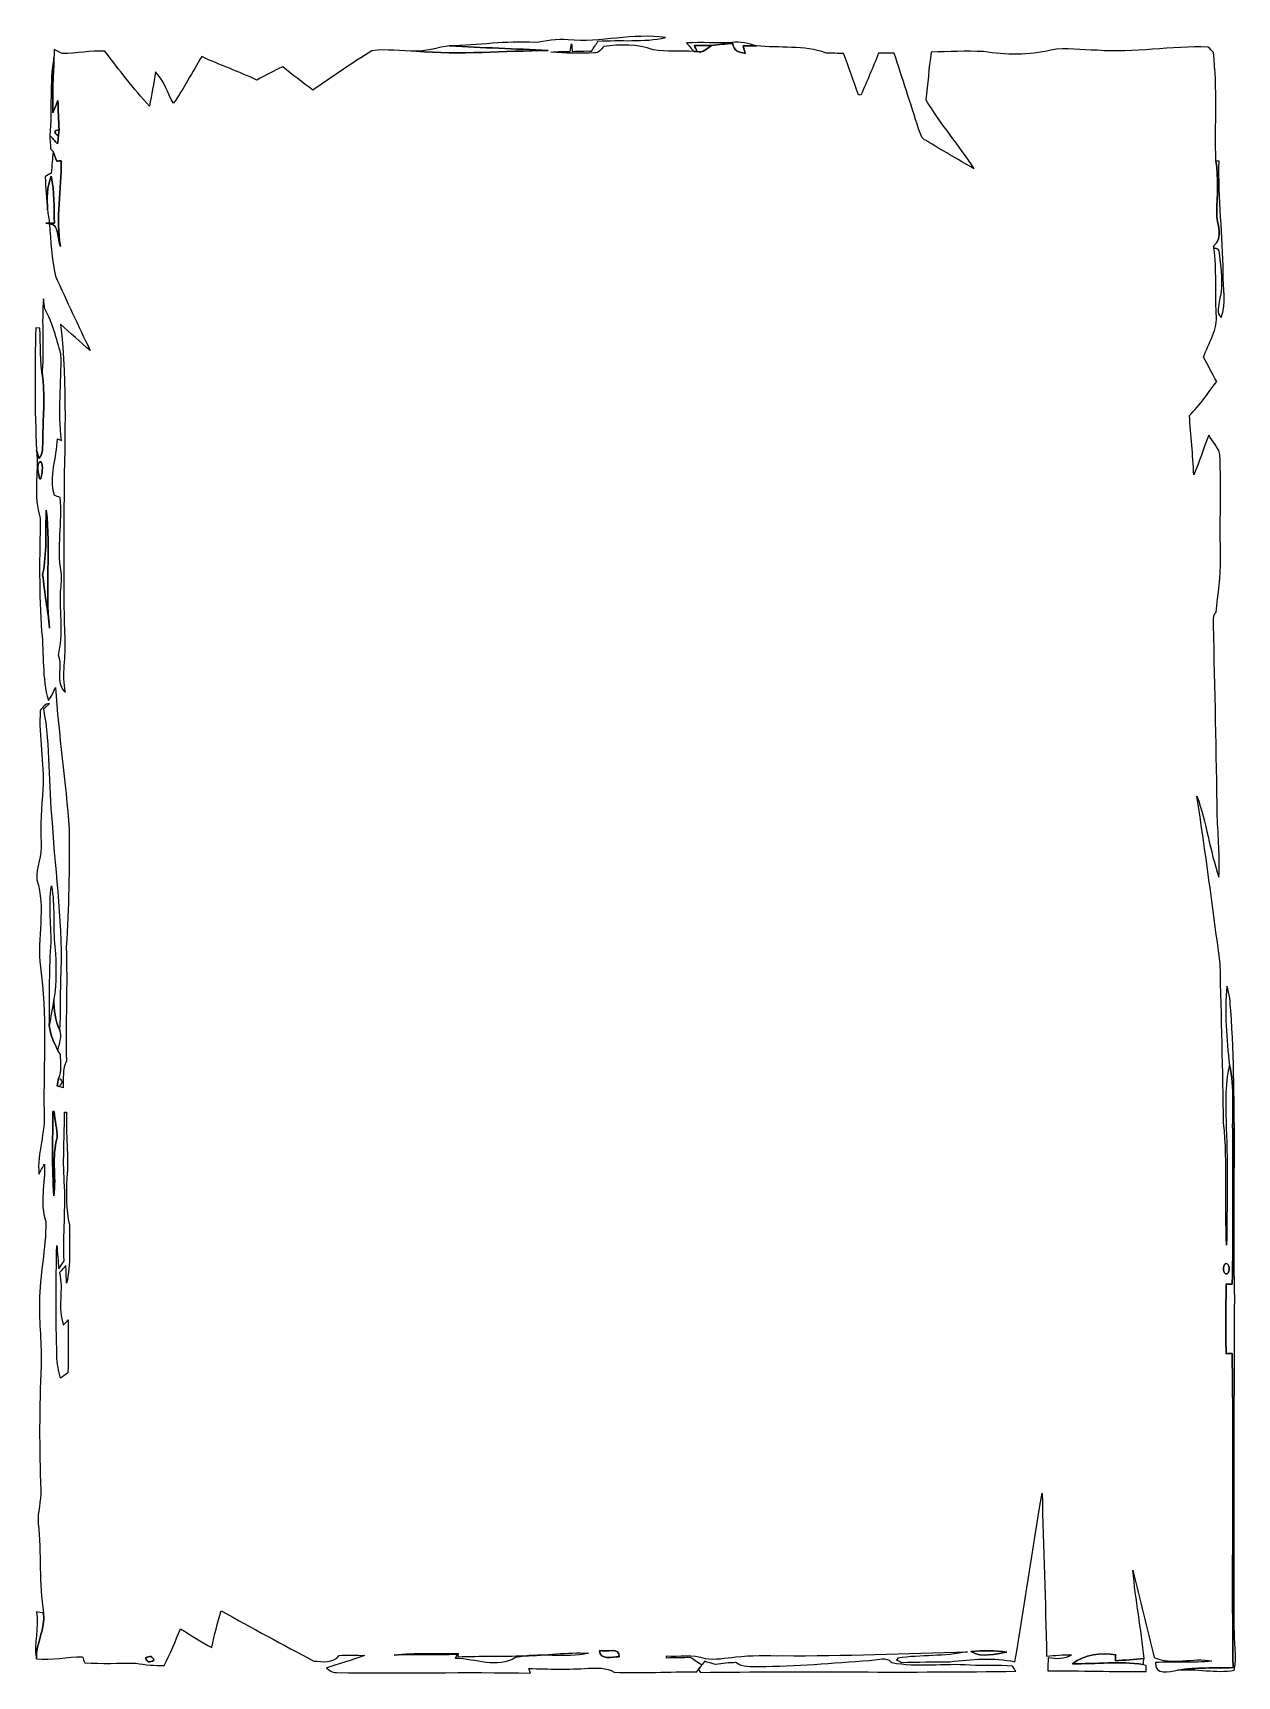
# Model space of a CAD drawing. Header units: centimetres. Extents: x -6.3 to 6.4, y -8.7 to 8.6.
import ezdxf

# ---------------------------------------------------------------- set-up
doc = ezdxf.new("R2010")
doc.units = ezdxf.units.CM
doc.header["$MEASUREMENT"] = 0
doc.layers.add('Camada 1', color=7, linetype='Continuous')

msp = doc.modelspace()

# ---------------------------------------------------------------- linework, layer by layer
at = {"layer": 'Camada 1'}
for points, knots in [([(-0.63358, 8.55979), (-0.29069, 8.52981), (0.04974, 8.63423), (0.39263, 8.58519), (0.39263, 8.58519), (0.15909, 8.53158), (-0.08361, 8.56368), (-0.32066, 8.54639), (-0.32066, 8.54639), (-0.3422, 8.51111), (-0.36371, 8.47619), (-0.3877, 8.44303), (-0.3877, 8.44303), (-0.45507, 8.44408), (-0.52246, 8.44268), (-0.58985, 8.43915), (-0.58985, 8.43915), (-0.59195, 8.45925), (-0.59619, 8.49911), (-0.59831, 8.51923), (-0.59831, 8.51923), (-0.60147, 8.49911), (-0.60783, 8.4589), (-0.61066, 8.43879), (-0.61066, 8.43879), (-0.67909, 8.43879), (-0.74682, 8.43808), (-0.81455, 8.43103), (-0.81455, 8.43103), (-0.66216, 8.41762), (-0.50906, 8.41692), (-0.3563, 8.42398), (-0.3563, 8.42398), (-0.31255, 8.42151), (-0.28292, 8.46067), (-0.25858, 8.49136), (-0.25858, 8.49136), (-0.08536, 8.51464), (0.09596, 8.51605), (0.26175, 8.45572), (0.26175, 8.45572), (0.40498, 8.43174), (0.55068, 8.44549), (0.69497, 8.43844), (0.69497, 8.43844), (0.69497, 8.43844), (0.7246, 8.43667), (0.7246, 8.43667), (0.7246, 8.43667), (0.78598, 8.41903), (0.83007, 8.46984), (0.87524, 8.50123), (0.87524, 8.50123), (0.95037, 8.51041), (1.02622, 8.51746), (1.10172, 8.52382), (1.10172, 8.52382), (1.10348, 8.44549), (1.16699, 8.42962), (1.23013, 8.41833), (1.23013, 8.41833), (1.22485, 8.43773), (1.21425, 8.47689), (1.20931, 8.4963), (1.20931, 8.4963), (1.25589, 8.49665), (1.30245, 8.497), (1.34937, 8.49665), (1.34937, 8.49665), (1.59278, 8.47301), (1.84891, 8.50582), (2.08138, 8.42221), (2.08138, 8.42221), (2.14312, 8.41939), (2.20486, 8.41833), (2.26694, 8.41728), (2.26694, 8.41728), (2.32163, 8.27334), (2.36784, 8.12658), (2.42464, 7.98336), (2.42464, 7.98336), (2.43028, 7.98195), (2.44228, 7.97947), (2.44827, 7.97841), (2.44827, 7.97841), (2.51354, 8.12376), (2.57315, 8.27193), (2.63525, 8.41903), (2.63525, 8.41903), (2.68993, 8.42044), (2.7446, 8.42151), (2.79964, 8.42221), (2.79964, 8.42221), (2.8843, 8.15622), (2.97074, 7.89023), (3.05647, 7.62423), (3.05647, 7.62423), (3.07374, 7.57802), (3.08151, 7.51981), (3.13407, 7.50005), (3.13407, 7.50005), (3.30164, 7.40056), (3.47027, 7.3025), (3.63819, 7.20372), (3.63819, 7.20372), (3.47768, 7.45067), (3.28259, 7.67574), (3.1316, 7.92832), (3.1316, 7.92832), (3.15066, 8.09589), (3.16547, 8.26346), (3.18769, 8.43068), (3.18769, 8.43068), (3.37185, 8.43808), (3.55635, 8.44338), (3.74049, 8.43773), (3.74049, 8.43773), (3.97474, 8.39752), (4.2164, 8.39964), (4.44887, 8.45043), (4.44887, 8.45043), (4.60903, 8.48888), (4.77237, 8.4469), (4.93465, 8.45043), (4.93465, 8.45043), (5.32553, 8.42151), (5.71429, 8.497), (6.10551, 8.48465), (6.10551, 8.48465), (6.11893, 8.47019), (6.1461, 8.44126), (6.15984, 8.4268), (6.15984, 8.4268), (6.20112, 8.04826), (6.17536, 7.66655), (6.18489, 7.28698), (6.18489, 7.28698), (6.21417, 7.10564), (6.19865, 6.92326), (6.19548, 6.74122), (6.19548, 6.74122), (6.19054, 6.6241), (6.27308, 6.47805), (6.16196, 6.39022), (6.16196, 6.39022), (6.16267, 6.38493), (6.16408, 6.3747), (6.16479, 6.36939), (6.16479, 6.36939), (6.1969, 6.14079), (6.17607, 5.90902), (6.18949, 5.67901), (6.18949, 5.67901), (6.20818, 5.5132), (6.10975, 5.37033), (6.05367, 5.22145), (6.05367, 5.22145), (6.10059, 5.13644), (6.1461, 5.05037), (6.19407, 4.96569), (6.19407, 4.96569), (6.1027, 4.84258), (6.01698, 4.71382), (5.9069, 4.60621), (5.9069, 4.60621), (5.92208, 4.39807), (5.94184, 4.19028), (5.95347, 3.9818), (5.95347, 3.9818), (6.01591, 4.11692), (6.05013, 4.26261), (6.11116, 4.39844), (6.11116, 4.39844), (6.1482, 4.33069), (6.211, 4.27214), (6.22828, 4.19559), (6.22828, 4.19559), (6.23958, 3.83187), (6.22723, 3.46745), (6.23464, 3.10373), (6.23464, 3.10373), (6.23605, 2.91324), (6.20747, 2.72486), (6.18701, 2.53612), (6.18701, 2.53612), (6.15138, 2.49765), (6.1595, 2.44544), (6.15984, 2.39818), (6.15984, 2.39818), (6.17573, 1.72826), (6.1909, 1.05833), (6.20006, 0.38805), (6.20006, 0.38805), (6.2103, 0.17426), (6.22793, -0.03986), (6.21805, -0.254), (6.21805, -0.254), (6.12104, 0.0247), (6.08646, 0.32137), (5.98628, 0.59937), (5.98628, 0.59937), (6.07659, 0.0134), (6.15173, -0.57502), (6.23005, -1.1624), (6.23005, -1.1624), (6.24521, -1.72295), (6.25792, -2.28389), (6.26709, -2.8448), (6.26709, -2.8448), (6.31331, -3.2706), (6.2752, -3.69958), (6.29849, -4.12679), (6.29849, -4.12679), (6.30132, -3.71581), (6.31542, -3.30446), (6.29355, -2.89382), (6.29355, -2.89382), (6.29179, -2.67334), (6.2752, -2.44863), (6.32741, -2.23237), (6.32741, -2.23237), (6.38844, -2.47156), (6.35528, -2.71955), (6.3634, -2.96333), (6.3634, -2.96333), (6.35952, -3.48862), (6.3708, -4.01425), (6.3574, -4.53955), (6.3574, -4.53955), (6.34152, -4.53848), (6.30943, -4.53636), (6.2932, -4.53565), (6.2932, -4.53565), (6.29143, -4.78013), (6.2886, -5.02496), (6.2932, -5.26979), (6.2932, -5.26979), (6.30872, -5.26944), (6.34047, -5.26873), (6.35599, -5.26837), (6.35599, -5.26837), (6.37504, -6.3701), (6.35316, -7.47253), (6.36622, -8.57461), (6.36622, -8.57461), (6.17185, -8.58202), (5.9757, -8.57003), (5.78309, -8.60212), (5.78309, -8.60212), (5.69453, -8.61377), (5.54107, -8.66422), (5.54955, -8.52134), (5.54955, -8.52134), (5.74745, -8.50759), (5.94642, -8.5284), (6.14398, -8.50759), (6.14398, -8.50759), (5.94289, -8.46137), (5.72593, -8.55661), (5.53578, -8.46666), (5.53578, -8.46666), (5.46629, -8.15974), (5.38056, -7.85671), (5.31247, -7.54979), (5.31247, -7.54979), (5.33788, -7.86095), (5.40066, -8.16751), (5.4296, -8.47831), (5.4296, -8.47831), (5.32906, -8.48747), (5.22817, -8.49595), (5.12762, -8.5037), (5.12762, -8.5037), (5.12833, -8.48783), (5.12974, -8.45572), (5.13079, -8.4395), (5.13079, -8.4395), (4.9717, -8.41691), (4.80554, -8.43455), (4.6743, -8.53475), (4.6743, -8.53475), (4.923, -8.53546), (5.17172, -8.50582), (5.42008, -8.54251), (5.42008, -8.54251), (5.42008, -8.54251), (5.45041, -8.55556), (5.45041, -8.55556), (5.45041, -8.55556), (5.45041, -8.55556), (5.45076, -8.61659), (5.45076, -8.61659), (5.45076, -8.61659), (5.1054, -8.61764), (4.76003, -8.60777), (4.41501, -8.60707), (4.41501, -8.60707), (4.41678, -8.56156), (4.41854, -8.51605), (4.41995, -8.47124), (4.41995, -8.47124), (4.50427, -8.48325), (4.59317, -8.49278), (4.66689, -8.44055), (4.66689, -8.44055), (4.57834, -8.43562), (4.49085, -8.4469), (4.40302, -8.45502), (4.40302, -8.45502), (4.39313, -7.88246), (4.3695, -7.31061), (4.35609, -6.7384), (4.35609, -6.7384), (4.2552, -7.32861), (4.17054, -7.92161), (4.07034, -8.51217), (4.07034, -8.51217), (3.84598, -8.46807), (3.61456, -8.48501), (3.38949, -8.51252), (3.38949, -8.51252), (3.21768, -8.51463), (3.04623, -8.51463), (2.87479, -8.51958), (2.87479, -8.51958), (2.86244, -8.51358), (2.83739, -8.50123), (2.82468, -8.49524), (2.82468, -8.49524), (2.82821, -8.48995), (2.83527, -8.47936), (2.83845, -8.47407), (2.83845, -8.47407), (3.08115, -8.43879), (3.3288, -8.45855), (3.56941, -8.40809), (3.56941, -8.40809), (2.92099, -8.42785), (2.27224, -8.45255), (1.62312, -8.44868), (1.62312, -8.44868), (1.45873, -8.45043), (1.29363, -8.44125), (1.13064, -8.46242), (1.13064, -8.46242), (1.02376, -8.47195), (0.91581, -8.49736), (0.80856, -8.47689), (0.80856, -8.47689), (0.67697, -8.43068), (0.53622, -8.46313), (0.4004, -8.45043), (0.4004, -8.45043), (0.40075, -8.45609), (0.40216, -8.46807), (0.40286, -8.47372), (0.40286, -8.47372), (0.48789, -8.47124), (0.57291, -8.46949), (0.65829, -8.46983), (0.65829, -8.46983), (0.69568, -8.49629), (0.73413, -8.5217), (0.77294, -8.54674), (0.77294, -8.54674), (0.76446, -8.55873), (0.74753, -8.58307), (0.73907, -8.59542), (0.73907, -8.59542), (0.73907, -8.59542), (0.72284, -8.61871), (0.72284, -8.61871), (0.72284, -8.61871), (0.43215, -8.618), (0.14145, -8.63318), (-0.14922, -8.62295), (-0.14922, -8.62295), (-0.22965, -8.57038), (-0.33019, -8.57849), (-0.42192, -8.5799), (-0.42192, -8.5799), (-0.62971, -8.59861), (-0.83819, -8.58802), (-1.04634, -8.58485), (-1.04634, -8.58485), (-1.04634, -8.58485), (-1.03011, -8.63177), (-1.03011, -8.63177), (-1.03011, -8.63177), (-1.71131, -8.62012), (-2.39253, -8.63599), (-3.07374, -8.62646), (-3.07374, -8.62646), (-3.11572, -8.62999), (-3.14713, -8.5993), (-3.18028, -8.58026), (-3.18028, -8.58026), (-3.04765, -8.53157), (-2.91041, -8.49736), (-2.77777, -8.44832), (-2.77777, -8.44832), (-2.86702, -8.44091), (-2.95627, -8.44125), (-3.04517, -8.44656), (-3.04517, -8.44656), (-3.10303, -8.53193), (-3.22297, -8.51147), (-3.31116, -8.50547), (-3.31116, -8.50547), (-3.63819, -8.33332), (-3.96275, -8.15552), (-4.2859, -7.9763), (-4.2859, -7.9763), (-4.32929, -8.10224), (-4.35397, -8.23382), (-4.38538, -8.36329), (-4.38538, -8.36329), (-4.49862, -8.30367), (-4.60516, -8.23312), (-4.71416, -8.1668), (-4.71416, -8.1668), (-4.76919, -8.29592), (-4.82141, -8.4268), (-4.88597, -8.55169), (-4.88597, -8.55169), (-4.98581, -8.55451), (-5.08494, -8.54533), (-5.18337, -8.52805), (-5.18337, -8.52805), (-5.36327, -8.52805), (-5.54319, -8.53298), (-5.72311, -8.52523), (-5.72311, -8.52523), (-5.72876, -8.509), (-5.7397, -8.47689), (-5.74533, -8.46067), (-5.74533, -8.46067), (-5.90761, -8.45819), (-6.06848, -8.50089), (-6.23217, -8.48148), (-6.23217, -8.48148), (-6.23639, -8.31532), (-6.13375, -8.16468), (-6.15562, -7.99923), (-6.15562, -7.99923), (-6.20783, -7.68702), (-6.17819, -7.36988), (-6.21312, -7.0566), (-6.21312, -7.0566), (-6.22265, -6.93773), (-6.18031, -6.82237), (-6.18384, -6.70382), (-6.18384, -6.70382), (-6.20394, -6.2685), (-6.20041, -5.83247), (-6.18172, -5.3975), (-6.18172, -5.3975), (-6.17431, -5.17348), (-6.2043, -4.95017), (-6.19901, -4.72581), (-6.19901, -4.72581), (-6.20006, -4.44253), (-6.12739, -4.16418), (-6.13304, -3.8809), (-6.13304, -3.8809), (-6.20041, -3.6837), (-6.13692, -3.47591), (-6.14715, -3.27377), (-6.14715, -3.27377), (-6.16162, -3.30022), (-6.1909, -3.35314), (-6.20535, -3.3796), (-6.20535, -3.3796), (-6.2244, -3.15489), (-6.13409, -2.94075), (-6.15102, -2.71673), (-6.15102, -2.71673), (-6.15843, -2.21121), (-6.11681, -1.70215), (-6.19019, -1.19979), (-6.19019, -1.19979), (-6.22582, -0.89322), (-6.13163, -0.57891), (-6.22582, -0.2801), (-6.22582, -0.2801), (-6.24099, -0.14781), (-6.16691, -0.0254), (-6.18243, 0.10688), (-6.18243, 0.10688), (-6.19019, 0.29527), (-6.17996, 0.48401), (-6.16267, 0.67132), (-6.16267, 0.67132), (-6.14961, 0.94933), (-6.20923, 1.22449), (-6.19054, 1.50247), (-6.19054, 1.50247), (-6.16162, 1.5307), (-6.13974, 1.5748), (-6.09423, 1.57409), (-6.09423, 1.57409), (-6.09423, 1.57409), (-6.15421, 1.51977), (-6.15421, 1.51977), (-6.15421, 1.51977), (-6.07835, 1.1243), (-6.10658, 0.71931), (-6.06283, 0.32032), (-6.06283, 0.32032), (-6.02933, -0.23247), (-5.94535, -0.78458), (-5.97429, -1.3395), (-5.97429, -1.3395), (-5.98099, -1.51411), (-5.97005, -1.68909), (-5.98594, -1.86336), (-5.98594, -1.86336), (-6.03462, -1.76283), (-6.04838, -1.65099), (-6.04838, -1.54057), (-6.04838, -1.54057), (-6.0198, -1.35748), (-6.02014, -1.17193), (-6.03815, -0.98812), (-6.03815, -0.98812), (-6.05825, -0.77399), (-6.03391, -0.55703), (-6.07272, -0.34466), (-6.07272, -0.34466), (-6.1087, -0.55738), (-6.06743, -0.77257), (-6.07942, -0.98672), (-6.07942, -0.98672), (-6.09917, -1.26293), (-6.08929, -1.53987), (-6.09635, -1.8168), (-6.09635, -1.8168), (-6.08717, -1.90887), (-6.04731, -1.99565), (-6.00428, -2.0768), (-6.00428, -2.0768), (-6.00428, -2.0768), (-5.97712, -2.1209), (-5.97712, -2.1209), (-5.97712, -2.1209), (-5.97992, -2.2038), (-5.95558, -2.29622), (-5.99863, -2.37208), (-5.99863, -2.37208), (-6.00216, -2.39182), (-6.00886, -2.43099), (-6.01203, -2.45039), (-6.01203, -2.45039), (-6.01203, -2.45039), (-5.99086, -2.4585), (-5.99086, -2.4585), (-5.99086, -2.4585), (-5.99086, -2.4585), (-5.95029, -2.47297), (-5.95029, -2.47297), (-5.95029, -2.47297), (-5.94395, -2.37701), (-5.96159, -2.27541), (-5.91609, -2.18651), (-5.91609, -2.18651), (-5.9242, -1.78717), (-5.90444, -1.38747), (-5.91714, -0.98812), (-5.91714, -0.98812), (-5.89138, -0.57679), (-5.88362, -0.16369), (-5.8861, 0.2487), (-5.8861, 0.2487), (-5.92278, 0.74824), (-5.99617, 1.24459), (-6.03215, 1.74449), (-6.03215, 1.74449), (-6.05013, 1.69474), (-6.07447, 1.64853), (-6.10481, 1.60584), (-6.10481, 1.60584), (-6.17536, 1.84185), (-6.15068, 2.0895), (-6.17643, 2.3315), (-6.17643, 2.3315), (-6.20713, 2.72873), (-6.19724, 3.12702), (-6.19125, 3.52531), (-6.19125, 3.52531), (-6.26886, 3.75637), (-6.20676, 4.0012), (-6.22935, 4.23898), (-6.22935, 4.23898), (-6.22335, 4.21745), (-6.211, 4.17476), (-6.20465, 4.15361), (-6.20465, 4.15361), (-6.15492, 4.20899), (-6.16937, 4.28766), (-6.16303, 4.35609), (-6.16303, 4.35609), (-6.16408, 4.57059), (-6.13938, 4.78579), (-6.16513, 4.99957), (-6.16513, 4.99957), (-6.16654, 5.01896), (-6.16937, 5.05848), (-6.17078, 5.07824), (-6.17078, 5.07824), (-6.14997, 5.33011), (-6.1796, 5.58375), (-6.15597, 5.8353), (-6.15597, 5.8353), (-6.1528, 5.80848), (-6.1468, 5.75486), (-6.14362, 5.72805), (-6.14362, 5.72805), (-6.0579, 5.58236), (-6.02121, 5.41338), (-5.97288, 5.25322), (-5.97288, 5.25322), (-5.96618, 4.94946), (-6.00745, 4.64502), (-5.96723, 4.34199), (-5.96723, 4.34199), (-5.96723, 4.34199), (-6.01098, 4.35926), (-6.01098, 4.35926), (-6.01098, 4.35926), (-6.01451, 4.1596), (-6.102, 3.96592), (-6.04237, 3.76519), (-6.04237, 3.76519), (-6.02721, 3.7599), (-5.99617, 3.74931), (-5.98099, 3.74368), (-5.98099, 3.74368), (-5.95558, 3.48226), (-6.01768, 3.21839), (-5.97076, 2.95804), (-5.97076, 2.95804), (-5.95806, 2.89031), (-5.97322, 2.82187), (-5.97641, 2.75378), (-5.97641, 2.75378), (-5.98523, 2.53012), (-5.94571, 2.30258), (-6.00039, 2.08209), (-6.00039, 2.08209), (-5.94642, 1.95509), (-6.03708, 1.80199), (-5.93019, 1.69403), (-5.93019, 1.69403), (-5.9683, 1.88029), (-5.92242, 2.06833), (-5.93302, 2.25602), (-5.93302, 2.25602), (-5.95136, 2.71463), (-5.93865, 3.17324), (-5.94184, 3.63185), (-5.94184, 3.63185), (-5.93972, 4.27672), (-5.90055, 4.92371), (-5.97853, 5.56612), (-5.97853, 5.56612), (-5.87269, 5.47475), (-5.77074, 5.37951), (-5.66384, 5.28954), (-5.66384, 5.28954), (-5.79049, 5.54918), (-5.91149, 5.8113), (-6.03074, 6.07413), (-6.03074, 6.07413), (-6.07094, 6.25474), (-6.08012, 6.44136), (-6.09389, 6.62552), (-6.09389, 6.62552), (-5.98523, 6.62235), (-6.0138, 6.46289), (-5.97887, 6.38422), (-5.97887, 6.38422), (-6.03108, 6.68443), (-5.9637, 6.98605), (-5.97146, 7.28768), (-5.97146, 7.28768), (-5.98311, 7.28661), (-6.00569, 7.28486), (-6.01698, 7.2838), (-6.01698, 7.2838), (-6.02684, 7.30919), (-6.04626, 7.36035), (-6.05613, 7.38575), (-6.05613, 7.38575), (-6.05613, 7.38575), (-6.08188, 7.41291), (-6.08188, 7.41291), (-6.08188, 7.41291), (-6.08576, 7.46054), (-6.08824, 7.50817), (-6.0907, 7.55543), (-6.0907, 7.55543), (-6.06424, 7.5251), (-6.03603, 7.49582), (-6.0085, 7.46653), (-6.0085, 7.46653), (-6.00604, 7.4877), (-6.00109, 7.52968), (-5.99897, 7.55085), (-5.99897, 7.55085), (-5.99756, 7.56673), (-5.9951, 7.59882), (-5.99369, 7.61471), (-5.99369, 7.61471), (-5.99897, 7.71701), (-6.00075, 7.81931), (-6.00533, 7.92162), (-6.00533, 7.92162), (-6.02297, 7.87929), (-6.04061, 7.8366), (-6.0579, 7.79392), (-6.0579, 7.79392), (-6.06565, 7.98794), (-6.05119, 8.18161), (-6.0466, 8.37564), (-6.0466, 8.37564), (-6.04626, 8.39611), (-6.04485, 8.43738), (-6.04414, 8.4582), (-6.04414, 8.4582), (-6.01556, 8.44444), (-5.98735, 8.43068), (-5.95948, 8.41587), (-5.95948, 8.41587), (-5.80955, 8.41762), (-5.66137, 8.44761), (-5.51144, 8.44232), (-5.51144, 8.44232), (-5.36046, 8.24476), (-5.20982, 8.04545), (-5.04155, 7.86236), (-5.04155, 7.86236), (-5.01896, 7.9823), (-4.99709, 8.10224), (-4.97662, 8.22254), (-4.97662, 8.22254), (-4.88667, 8.13117), (-4.85245, 8.0017), (-4.78895, 7.89269), (-4.78895, 7.89269), (-4.67713, 8.04862), (-4.59246, 8.22148), (-4.4905, 8.38376), (-4.4905, 8.38376), (-4.2986, 8.29768), (-4.10138, 8.22501), (-3.90983, 8.13787), (-3.90983, 8.13787), (-3.82023, 8.18727), (-3.72957, 8.23453), (-3.63677, 8.27792), (-3.63677, 8.27792), (-3.53589, 8.19043), (-3.42688, 8.11247), (-3.32139, 8.03133), (-3.32139, 8.03133), (-3.11538, 8.17174), (-2.91076, 8.31426), (-2.69945, 8.4462), (-2.69945, 8.4462), (-2.54599, 8.46666), (-2.38901, 8.44126), (-2.23448, 8.44197), (-2.23448, 8.44197), (-1.77165, 8.40069), (-1.3081, 8.44408), (-0.8449, 8.44867), (-0.8449, 8.44867), (-1.19062, 8.46666), (-1.5367, 8.4776), (-1.88207, 8.4963), (-1.88207, 8.4963), (-1.58362, 8.50441), (-1.28588, 8.55097), (-0.98743, 8.53193), (-0.98743, 8.53193), (-0.86995, 8.54639), (-0.75247, 8.57214), (-0.63358, 8.55979)], [0, 0, 0, 0, 0.00505051, 0.00505051, 0.00505051, 0.00505051, 0.01010101, 0.01010101, 0.01010101, 0.01010101, 0.01515152, 0.01515152, 0.01515152, 0.01515152, 0.02020202, 0.02020202, 0.02020202, 0.02020202, 0.02525253, 0.02525253, 0.02525253, 0.02525253, 0.03030303, 0.03030303, 0.03030303, 0.03030303, 0.03535354, 0.03535354, 0.03535354, 0.03535354, 0.04040404, 0.04040404, 0.04040404, 0.04040404, 0.04545455, 0.04545455, 0.04545455, 0.04545455, 0.05050505, 0.05050505, 0.05050505, 0.05050505, 0.05555556, 0.05555556, 0.05555556, 0.05555556, 0.06060606, 0.06060606, 0.06060606, 0.06060606, 0.06565657, 0.06565657, 0.06565657, 0.06565657, 0.07070707, 0.07070707, 0.07070707, 0.07070707, 0.07575758, 0.07575758, 0.07575758, 0.07575758, 0.08080808, 0.08080808, 0.08080808, 0.08080808, 0.08585859, 0.08585859, 0.08585859, 0.08585859, 0.09090909, 0.09090909, 0.09090909, 0.09090909, 0.0959596, 0.0959596, 0.0959596, 0.0959596, 0.1010101, 0.1010101, 0.1010101, 0.1010101, 0.10606061, 0.10606061, 0.10606061, 0.10606061, 0.11111111, 0.11111111, 0.11111111, 0.11111111, 0.11616162, 0.11616162, 0.11616162, 0.11616162, 0.12121212, 0.12121212, 0.12121212, 0.12121212, 0.12626263, 0.12626263, 0.12626263, 0.12626263, 0.13131313, 0.13131313, 0.13131313, 0.13131313, 0.13636364, 0.13636364, 0.13636364, 0.13636364, 0.14141414, 0.14141414, 0.14141414, 0.14141414, 0.14646465, 0.14646465, 0.14646465, 0.14646465, 0.15151515, 0.15151515, 0.15151515, 0.15151515, 0.15656566, 0.15656566, 0.15656566, 0.15656566, 0.16161616, 0.16161616, 0.16161616, 0.16161616, 0.16666667, 0.16666667, 0.16666667, 0.16666667, 0.17171717, 0.17171717, 0.17171717, 0.17171717, 0.17676768, 0.17676768, 0.17676768, 0.17676768, 0.18181818, 0.18181818, 0.18181818, 0.18181818, 0.18686869, 0.18686869, 0.18686869, 0.18686869, 0.19191919, 0.19191919, 0.19191919, 0.19191919, 0.1969697, 0.1969697, 0.1969697, 0.1969697, 0.2020202, 0.2020202, 0.2020202, 0.2020202, 0.20707071, 0.20707071, 0.20707071, 0.20707071, 0.21212121, 0.21212121, 0.21212121, 0.21212121, 0.21717172, 0.21717172, 0.21717172, 0.21717172, 0.22222222, 0.22222222, 0.22222222, 0.22222222, 0.22727273, 0.22727273, 0.22727273, 0.22727273, 0.23232323, 0.23232323, 0.23232323, 0.23232323, 0.23737374, 0.23737374, 0.23737374, 0.23737374, 0.24242424, 0.24242424, 0.24242424, 0.24242424, 0.24747475, 0.24747475, 0.24747475, 0.24747475, 0.25252525, 0.25252525, 0.25252525, 0.25252525, 0.25757576, 0.25757576, 0.25757576, 0.25757576, 0.26262626, 0.26262626, 0.26262626, 0.26262626, 0.26767677, 0.26767677, 0.26767677, 0.26767677, 0.27272727, 0.27272727, 0.27272727, 0.27272727, 0.27777778, 0.27777778, 0.27777778, 0.27777778, 0.28282828, 0.28282828, 0.28282828, 0.28282828, 0.28787879, 0.28787879, 0.28787879, 0.28787879, 0.29292929, 0.29292929, 0.29292929, 0.29292929, 0.2979798, 0.2979798, 0.2979798, 0.2979798, 0.3030303, 0.3030303, 0.3030303, 0.3030303, 0.30808081, 0.30808081, 0.30808081, 0.30808081, 0.31313131, 0.31313131, 0.31313131, 0.31313131, 0.31818182, 0.31818182, 0.31818182, 0.31818182, 0.32323232, 0.32323232, 0.32323232, 0.32323232, 0.32828283, 0.32828283, 0.32828283, 0.32828283, 0.33333333, 0.33333333, 0.33333333, 0.33333333, 0.33838384, 0.33838384, 0.33838384, 0.33838384, 0.34343434, 0.34343434, 0.34343434, 0.34343434, 0.34848485, 0.34848485, 0.34848485, 0.34848485, 0.35353535, 0.35353535, 0.35353535, 0.35353535, 0.35858586, 0.35858586, 0.35858586, 0.35858586, 0.36363636, 0.36363636, 0.36363636, 0.36363636, 0.36868687, 0.36868687, 0.36868687, 0.36868687, 0.37373737, 0.37373737, 0.37373737, 0.37373737, 0.37878788, 0.37878788, 0.37878788, 0.37878788, 0.38383838, 0.38383838, 0.38383838, 0.38383838, 0.38888889, 0.38888889, 0.38888889, 0.38888889, 0.39393939, 0.39393939, 0.39393939, 0.39393939, 0.3989899, 0.3989899, 0.3989899, 0.3989899, 0.4040404, 0.4040404, 0.4040404, 0.4040404, 0.40909091, 0.40909091, 0.40909091, 0.40909091, 0.41414141, 0.41414141, 0.41414141, 0.41414141, 0.41919192, 0.41919192, 0.41919192, 0.41919192, 0.42424242, 0.42424242, 0.42424242, 0.42424242, 0.42929293, 0.42929293, 0.42929293, 0.42929293, 0.43434343, 0.43434343, 0.43434343, 0.43434343, 0.43939394, 0.43939394, 0.43939394, 0.43939394, 0.44444444, 0.44444444, 0.44444444, 0.44444444, 0.44949495, 0.44949495, 0.44949495, 0.44949495, 0.45454545, 0.45454545, 0.45454545, 0.45454545, 0.45959596, 0.45959596, 0.45959596, 0.45959596, 0.46464646, 0.46464646, 0.46464646, 0.46464646, 0.46969697, 0.46969697, 0.46969697, 0.46969697, 0.47474747, 0.47474747, 0.47474747, 0.47474747, 0.47979798, 0.47979798, 0.47979798, 0.47979798, 0.48484848, 0.48484848, 0.48484848, 0.48484848, 0.48989899, 0.48989899, 0.48989899, 0.48989899, 0.49494949, 0.49494949, 0.49494949, 0.49494949, 0.5, 0.5, 0.5, 0.5, 0.50505051, 0.50505051, 0.50505051, 0.50505051, 0.51010101, 0.51010101, 0.51010101, 0.51010101, 0.51515152, 0.51515152, 0.51515152, 0.51515152, 0.52020202, 0.52020202, 0.52020202, 0.52020202, 0.52525253, 0.52525253, 0.52525253, 0.52525253, 0.53030303, 0.53030303, 0.53030303, 0.53030303, 0.53535354, 0.53535354, 0.53535354, 0.53535354, 0.54040404, 0.54040404, 0.54040404, 0.54040404, 0.54545455, 0.54545455, 0.54545455, 0.54545455, 0.55050505, 0.55050505, 0.55050505, 0.55050505, 0.55555556, 0.55555556, 0.55555556, 0.55555556, 0.56060606, 0.56060606, 0.56060606, 0.56060606, 0.56565657, 0.56565657, 0.56565657, 0.56565657, 0.57070707, 0.57070707, 0.57070707, 0.57070707, 0.57575758, 0.57575758, 0.57575758, 0.57575758, 0.58080808, 0.58080808, 0.58080808, 0.58080808, 0.58585859, 0.58585859, 0.58585859, 0.58585859, 0.59090909, 0.59090909, 0.59090909, 0.59090909, 0.5959596, 0.5959596, 0.5959596, 0.5959596, 0.6010101, 0.6010101, 0.6010101, 0.6010101, 0.60606061, 0.60606061, 0.60606061, 0.60606061, 0.61111111, 0.61111111, 0.61111111, 0.61111111, 0.61616162, 0.61616162, 0.61616162, 0.61616162, 0.62121212, 0.62121212, 0.62121212, 0.62121212, 0.62626263, 0.62626263, 0.62626263, 0.62626263, 0.63131313, 0.63131313, 0.63131313, 0.63131313, 0.63636364, 0.63636364, 0.63636364, 0.63636364, 0.64141414, 0.64141414, 0.64141414, 0.64141414, 0.64646465, 0.64646465, 0.64646465, 0.64646465, 0.65151515, 0.65151515, 0.65151515, 0.65151515, 0.65656566, 0.65656566, 0.65656566, 0.65656566, 0.66161616, 0.66161616, 0.66161616, 0.66161616, 0.66666667, 0.66666667, 0.66666667, 0.66666667, 0.67171717, 0.67171717, 0.67171717, 0.67171717, 0.67676768, 0.67676768, 0.67676768, 0.67676768, 0.68181818, 0.68181818, 0.68181818, 0.68181818, 0.68686869, 0.68686869, 0.68686869, 0.68686869, 0.69191919, 0.69191919, 0.69191919, 0.69191919, 0.6969697, 0.6969697, 0.6969697, 0.6969697, 0.7020202, 0.7020202, 0.7020202, 0.7020202, 0.70707071, 0.70707071, 0.70707071, 0.70707071, 0.71212121, 0.71212121, 0.71212121, 0.71212121, 0.71717172, 0.71717172, 0.71717172, 0.71717172, 0.72222222, 0.72222222, 0.72222222, 0.72222222, 0.72727273, 0.72727273, 0.72727273, 0.72727273, 0.73232323, 0.73232323, 0.73232323, 0.73232323, 0.73737374, 0.73737374, 0.73737374, 0.73737374, 0.74242424, 0.74242424, 0.74242424, 0.74242424, 0.74747475, 0.74747475, 0.74747475, 0.74747475, 0.75252525, 0.75252525, 0.75252525, 0.75252525, 0.75757576, 0.75757576, 0.75757576, 0.75757576, 0.76262626, 0.76262626, 0.76262626, 0.76262626, 0.76767677, 0.76767677, 0.76767677, 0.76767677, 0.77272727, 0.77272727, 0.77272727, 0.77272727, 0.77777778, 0.77777778, 0.77777778, 0.77777778, 0.78282828, 0.78282828, 0.78282828, 0.78282828, 0.78787879, 0.78787879, 0.78787879, 0.78787879, 0.79292929, 0.79292929, 0.79292929, 0.79292929, 0.7979798, 0.7979798, 0.7979798, 0.7979798, 0.8030303, 0.8030303, 0.8030303, 0.8030303, 0.80808081, 0.80808081, 0.80808081, 0.80808081, 0.81313131, 0.81313131, 0.81313131, 0.81313131, 0.81818182, 0.81818182, 0.81818182, 0.81818182, 0.82323232, 0.82323232, 0.82323232, 0.82323232, 0.82828283, 0.82828283, 0.82828283, 0.82828283, 0.83333333, 0.83333333, 0.83333333, 0.83333333, 0.83838384, 0.83838384, 0.83838384, 0.83838384, 0.84343434, 0.84343434, 0.84343434, 0.84343434, 0.84848485, 0.84848485, 0.84848485, 0.84848485, 0.85353535, 0.85353535, 0.85353535, 0.85353535, 0.85858586, 0.85858586, 0.85858586, 0.85858586, 0.86363636, 0.86363636, 0.86363636, 0.86363636, 0.86868687, 0.86868687, 0.86868687, 0.86868687, 0.87373737, 0.87373737, 0.87373737, 0.87373737, 0.87878788, 0.87878788, 0.87878788, 0.87878788, 0.88383838, 0.88383838, 0.88383838, 0.88383838, 0.88888889, 0.88888889, 0.88888889, 0.88888889, 0.89393939, 0.89393939, 0.89393939, 0.89393939, 0.8989899, 0.8989899, 0.8989899, 0.8989899, 0.9040404, 0.9040404, 0.9040404, 0.9040404, 0.90909091, 0.90909091, 0.90909091, 0.90909091, 0.91414141, 0.91414141, 0.91414141, 0.91414141, 0.91919192, 0.91919192, 0.91919192, 0.91919192, 0.92424242, 0.92424242, 0.92424242, 0.92424242, 0.92929293, 0.92929293, 0.92929293, 0.92929293, 0.93434343, 0.93434343, 0.93434343, 0.93434343, 0.93939394, 0.93939394, 0.93939394, 0.93939394, 0.94444444, 0.94444444, 0.94444444, 0.94444444, 0.94949495, 0.94949495, 0.94949495, 0.94949495, 0.95454545, 0.95454545, 0.95454545, 0.95454545, 0.95959596, 0.95959596, 0.95959596, 0.95959596, 0.96464646, 0.96464646, 0.96464646, 0.96464646, 0.96969697, 0.96969697, 0.96969697, 0.96969697, 0.97474747, 0.97474747, 0.97474747, 0.97474747, 0.97979798, 0.97979798, 0.97979798, 0.97979798, 0.98484848, 0.98484848, 0.98484848, 0.98484848, 0.98989899, 0.98989899, 0.98989899, 0.98989899, 1, 1, 1, 1]), ([(-6.1147, 6.76875), (-6.11893, 6.88903), (-6.12386, 7.01392), (-6.07484, 7.12716), (-6.07484, 7.12716), (-6.04202, 6.96312), (-6.04697, 6.79555), (-6.04237, 6.62939), (-6.04237, 6.62939), (-6.04237, 6.62939), (-6.09389, 6.62975), (-6.09389, 6.62975), (-6.09389, 6.62975), (-6.09917, 6.66433), (-6.10941, 6.73381), (-6.1147, 6.76875)], [0, 0, 0, 0, 0.2, 0.2, 0.2, 0.2, 0.4, 0.4, 0.4, 0.4, 0.6, 0.6, 0.6, 0.6, 1, 1, 1, 1]), ([(-6.19831, 3.93876), (-6.19831, 3.93876), (-6.19831, 3.93876), (-6.19831, 3.93876), (-6.19831, 3.93876), (-6.19831, 3.93876), (-6.18666, 3.93912), (-6.18666, 3.93912), (-6.18666, 3.93912), (-6.17149, 3.99591), (-6.15597, 4.06929), (-6.18455, 4.12255), (-6.18455, 4.12255), (-6.2417, 4.09892), (-6.20572, 3.98992), (-6.19831, 3.93876)], [0, 0, 0, 0, 0.2, 0.2, 0.2, 0.2, 0.4, 0.4, 0.4, 0.4, 0.6, 0.6, 0.6, 0.6, 1, 1, 1, 1]), ([(-6.12705, 3.60856), (-6.12705, 3.60856), (-6.12705, 3.60856), (-6.12705, 3.60856), (-6.12705, 3.60856), (-6.13867, 3.38278), (-6.11823, 3.15489), (-6.16584, 2.93158), (-6.16584, 2.93158), (-6.1468, 2.74319), (-6.11187, 2.55622), (-6.09247, 2.36714), (-6.09247, 2.36714), (-6.14186, 2.77953), (-6.07942, 3.19758), (-6.12705, 3.60856)], [0, 0, 0, 0, 0.2, 0.2, 0.2, 0.2, 0.4, 0.4, 0.4, 0.4, 0.6, 0.6, 0.6, 0.6, 1, 1, 1, 1]), ([(-6.05861, -2.72204), (-6.05861, -2.72204), (-6.05861, -2.72204), (-6.05861, -2.72204), (-6.05861, -2.72204), (-6.0593, -3.01659), (-6.06918, -3.31257), (-6.04731, -3.60644), (-6.04731, -3.60644), (-6.02051, -3.40359), (-6.07447, -3.19475), (-6.01132, -2.9972), (-6.01132, -2.9972), (-6.01556, -2.90476), (-6.03637, -2.8141), (-6.04555, -2.72204), (-6.04555, -2.72204), (-6.04555, -2.72204), (-6.05861, -2.72204), (-6.05861, -2.72204)], [0, 0, 0, 0, 0.16666667, 0.16666667, 0.16666667, 0.16666667, 0.33333333, 0.33333333, 0.33333333, 0.33333333, 0.5, 0.5, 0.5, 0.5, 0.66666667, 0.66666667, 0.66666667, 0.66666667, 1, 1, 1, 1]), ([(-5.93724, -2.72908), (-5.93724, -2.72908), (-5.93724, -2.72908), (-5.93724, -2.72908), (-5.93724, -2.72908), (-5.93372, -2.97144), (-5.95558, -3.2138), (-5.93794, -3.45651), (-5.93794, -3.45651), (-5.92242, -3.7352), (-5.95136, -4.01389), (-5.93936, -4.29224), (-5.93936, -4.29224), (-5.95841, -4.31977), (-5.97782, -4.34764), (-5.99687, -4.37515), (-5.99687, -4.37515), (-6.00357, -4.29294), (-6.0092, -4.21145), (-6.01661, -4.12962), (-6.01661, -4.12962), (-6.02791, -4.51696), (-6.02791, -4.90536), (-6.01591, -5.29307), (-6.01591, -5.29307), (-6.01486, -5.37316), (-5.99827, -5.45182), (-5.97675, -5.52908), (-5.97675, -5.52908), (-5.951, -5.50932), (-5.9249, -5.48993), (-5.89915, -5.47051), (-5.89915, -5.47051), (-5.89597, -5.28496), (-5.9002, -5.09939), (-5.89845, -4.91384), (-5.89845, -4.91384), (-5.91007, -4.92794), (-5.93336, -4.95618), (-5.94501, -4.96992), (-5.94501, -4.96992), (-6.01556, -4.79), (-5.94184, -4.59775), (-5.98874, -4.41501), (-5.98874, -4.41501), (-5.96652, -4.39067), (-5.9443, -4.36667), (-5.92172, -4.34304), (-5.92172, -4.34304), (-5.9196, -4.38925), (-5.91609, -4.48239), (-5.91397, -4.52861), (-5.91397, -4.52861), (-5.86598, -4.32717), (-5.88644, -4.11797), (-5.88468, -3.913), (-5.88468, -3.913), (-5.91714, -3.75179), (-5.9203, -3.58634), (-5.91007, -3.42265), (-5.91007, -3.42265), (-5.89033, -3.19088), (-5.9242, -2.95875), (-5.91361, -2.72661), (-5.91361, -2.72661), (-5.9196, -2.72732), (-5.93124, -2.72837), (-5.93724, -2.72908)], [0, 0, 0, 0, 0.05555556, 0.05555556, 0.05555556, 0.05555556, 0.11111111, 0.11111111, 0.11111111, 0.11111111, 0.16666667, 0.16666667, 0.16666667, 0.16666667, 0.22222222, 0.22222222, 0.22222222, 0.22222222, 0.27777778, 0.27777778, 0.27777778, 0.27777778, 0.33333333, 0.33333333, 0.33333333, 0.33333333, 0.38888889, 0.38888889, 0.38888889, 0.38888889, 0.44444444, 0.44444444, 0.44444444, 0.44444444, 0.5, 0.5, 0.5, 0.5, 0.55555556, 0.55555556, 0.55555556, 0.55555556, 0.61111111, 0.61111111, 0.61111111, 0.61111111, 0.66666667, 0.66666667, 0.66666667, 0.66666667, 0.72222222, 0.72222222, 0.72222222, 0.72222222, 0.77777778, 0.77777778, 0.77777778, 0.77777778, 0.83333333, 0.83333333, 0.83333333, 0.83333333, 0.88888889, 0.88888889, 0.88888889, 0.88888889, 1, 1, 1, 1]), ([(6.2865, -4.32082), (6.2865, -4.32082), (6.2865, -4.32082), (6.2865, -4.32082), (6.2865, -4.32082), (6.25615, -4.34552), (6.25333, -4.43301), (6.30378, -4.43089), (6.30378, -4.43089), (6.33341, -4.40548), (6.33623, -4.31835), (6.2865, -4.32082)], [0, 0, 0, 0, 0.25, 0.25, 0.25, 0.25, 0.5, 0.5, 0.5, 0.5, 1, 1, 1, 1]), ([(-5.08246, -8.47477), (-5.08246, -8.47477), (-5.08246, -8.47477), (-5.08246, -8.47477), (-5.08246, -8.47477), (-5.06942, -8.51817), (-5.03977, -8.52557), (-4.99463, -8.497), (-4.99463, -8.497), (-5.00803, -8.45326), (-5.03731, -8.44585), (-5.08246, -8.47477)], [0, 0, 0, 0, 0.25, 0.25, 0.25, 0.25, 0.5, 0.5, 0.5, 0.5, 1, 1, 1, 1]), ([(-2.46591, -8.44373), (-2.46591, -8.44373), (-2.46591, -8.44373), (-2.46591, -8.44373), (-2.46591, -8.44373), (-2.24472, -8.43421), (-2.02282, -8.44868), (-1.80162, -8.43492), (-1.80162, -8.43492), (-1.80162, -8.43492), (-1.81963, -8.47865), (-1.81963, -8.47865), (-1.81963, -8.47865), (-1.61079, -8.48077), (-1.38182, -8.58731), (-1.18638, -8.46912), (-1.18638, -8.46912), (-0.93661, -8.41021), (-0.66886, -8.48184), (-0.41875, -8.42291), (-0.41875, -8.42291), (-0.64381, -8.40916), (-0.86713, -8.44832), (-1.09149, -8.44973), (-1.09149, -8.44973), (-1.32537, -8.45819), (-1.55963, -8.45185), (-1.79351, -8.45996), (-1.79351, -8.45996), (-1.79351, -8.45996), (-1.79139, -8.42573), (-1.79139, -8.42573), (-1.79139, -8.42573), (-2.01612, -8.43104), (-2.2426, -8.41092), (-2.46591, -8.44373)], [0, 0, 0, 0, 0.1, 0.1, 0.1, 0.1, 0.2, 0.2, 0.2, 0.2, 0.3, 0.3, 0.3, 0.3, 0.4, 0.4, 0.4, 0.4, 0.5, 0.5, 0.5, 0.5, 0.6, 0.6, 0.6, 0.6, 0.7, 0.7, 0.7, 0.7, 0.8, 0.8, 0.8, 0.8, 1, 1, 1, 1]), ([(-0.30268, -8.39364), (-0.30268, -8.39364), (-0.30268, -8.39364), (-0.30268, -8.39364), (-0.30268, -8.39364), (-0.29845, -8.5044), (-0.16932, -8.45572), (-0.09735, -8.46067), (-0.09735, -8.46067), (-0.0829, -8.35377), (-0.24129, -8.4155), (-0.30268, -8.39364)], [0, 0, 0, 0, 0.25, 0.25, 0.25, 0.25, 0.5, 0.5, 0.5, 0.5, 1, 1, 1, 1]), ([(1.37478, -8.5665), (1.76318, -8.56402), (2.15053, -8.52981), (2.53824, -8.50228), (2.53824, -8.50228), (2.60738, -8.50159), (2.68605, -8.46912), (2.75061, -8.49982), (2.75061, -8.49982), (2.75624, -8.50582), (2.76718, -8.51817), (2.77283, -8.52416), (2.77283, -8.52416), (3.04553, -8.57849), (3.32281, -8.52805), (3.59798, -8.5485), (3.59798, -8.5485), (3.74614, -8.55697), (3.89502, -8.54462), (4.04318, -8.55803), (4.04318, -8.55803), (4.052, -8.57179), (4.06964, -8.5993), (4.07846, -8.61306), (4.07846, -8.61306), (2.97249, -8.63036), (1.86655, -8.61165), (0.76059, -8.62471), (0.76059, -8.62471), (0.76059, -8.62471), (0.73907, -8.59542), (0.73907, -8.59542), (0.73907, -8.59542), (0.74753, -8.58307), (0.76446, -8.55873), (0.77294, -8.54674), (0.77294, -8.54674), (0.78069, -8.53687), (0.79657, -8.51746), (0.80432, -8.50793), (0.80432, -8.50793), (0.8329, -8.51641), (0.89041, -8.53334), (0.91897, -8.54216), (0.91897, -8.54216), (0.98953, -8.52874), (1.06115, -8.52382), (1.13312, -8.5224), (1.13312, -8.5224), (1.20261, -8.57566), (1.29258, -8.56402), (1.37478, -8.5665)], [0, 0, 0, 0, 0.07142857, 0.07142857, 0.07142857, 0.07142857, 0.14285714, 0.14285714, 0.14285714, 0.14285714, 0.21428571, 0.21428571, 0.21428571, 0.21428571, 0.28571429, 0.28571429, 0.28571429, 0.28571429, 0.35714286, 0.35714286, 0.35714286, 0.35714286, 0.42857143, 0.42857143, 0.42857143, 0.42857143, 0.5, 0.5, 0.5, 0.5, 0.57142857, 0.57142857, 0.57142857, 0.57142857, 0.64285714, 0.64285714, 0.64285714, 0.64285714, 0.71428571, 0.71428571, 0.71428571, 0.71428571, 0.78571429, 0.78571429, 0.78571429, 0.78571429, 0.85714286, 0.85714286, 0.85714286, 0.85714286, 1, 1, 1, 1]), ([(3.60574, -8.40634), (3.60574, -8.40634), (3.60574, -8.40634), (3.60574, -8.40634), (3.60574, -8.40634), (3.72392, -8.47443), (3.86079, -8.43068), (3.98638, -8.41162), (3.98638, -8.41162), (3.85974, -8.39752), (3.73203, -8.38904), (3.60574, -8.40634)], [0, 0, 0, 0, 0.25, 0.25, 0.25, 0.25, 0.5, 0.5, 0.5, 0.5, 1, 1, 1, 1])]:
    msp.add_open_spline(points, degree=3, knots=knots, dxfattribs=at)
at = {"layer": 'Camada 1', "color": 254}
for points, knots in [([(-2.23448, 8.44197), (-2.11384, 8.43915), (-2.0006, 8.48536), (-1.88207, 8.4963), (-1.88207, 8.4963), (-1.5367, 8.4776), (-1.19062, 8.46666), (-0.8449, 8.44867), (-0.8449, 8.44867), (-1.3081, 8.44408), (-1.77165, 8.40069), (-2.23448, 8.44197)], [0, 0, 0, 0, 0.25, 0.25, 0.25, 0.25, 0.5, 0.5, 0.5, 0.5, 1, 1, 1, 1]), ([(-6.05613, 7.38575), (-6.04626, 7.36035), (-6.02684, 7.30919), (-6.01698, 7.2838), (-6.01698, 7.2838), (-6.00569, 7.28486), (-5.98311, 7.28661), (-5.97146, 7.28768), (-5.97146, 7.28768), (-5.9637, 6.98605), (-6.03108, 6.68443), (-5.97887, 6.38422), (-5.97887, 6.38422), (-6.0138, 6.46289), (-5.98523, 6.62235), (-6.09389, 6.62552), (-6.09389, 6.62552), (-6.09389, 6.62552), (-6.13268, 6.62975), (-6.13268, 6.62975), (-6.13268, 6.62975), (-6.12315, 6.62975), (-6.10376, 6.62975), (-6.09389, 6.62975), (-6.09389, 6.62975), (-6.09389, 6.62975), (-6.04237, 6.62939), (-6.04237, 6.62939), (-6.04237, 6.62939), (-6.04697, 6.79555), (-6.04202, 6.96312), (-6.07484, 7.12716), (-6.07484, 7.12716), (-6.12386, 7.01392), (-6.11893, 6.88903), (-6.1147, 6.76875), (-6.1147, 6.76875), (-6.12775, 6.88552), (-6.13445, 7.00263), (-6.13833, 7.12011), (-6.13833, 7.12011), (-6.12245, 7.12998), (-6.0907, 7.1494), (-6.07484, 7.15892), (-6.07484, 7.15892), (-6.06918, 7.23477), (-6.06283, 7.31026), (-6.05613, 7.38575)], [0, 0, 0, 0, 0.07692308, 0.07692308, 0.07692308, 0.07692308, 0.15384615, 0.15384615, 0.15384615, 0.15384615, 0.23076923, 0.23076923, 0.23076923, 0.23076923, 0.30769231, 0.30769231, 0.30769231, 0.30769231, 0.38461538, 0.38461538, 0.38461538, 0.38461538, 0.46153846, 0.46153846, 0.46153846, 0.46153846, 0.53846154, 0.53846154, 0.53846154, 0.53846154, 0.61538462, 0.61538462, 0.61538462, 0.61538462, 0.69230769, 0.69230769, 0.69230769, 0.69230769, 0.76923077, 0.76923077, 0.76923077, 0.76923077, 0.84615385, 0.84615385, 0.84615385, 0.84615385, 1, 1, 1, 1]), ([(-6.12705, 3.60856), (-6.07942, 3.19758), (-6.14186, 2.77953), (-6.09247, 2.36714), (-6.09247, 2.36714), (-6.11187, 2.55622), (-6.1468, 2.74319), (-6.16584, 2.93158), (-6.16584, 2.93158), (-6.11823, 3.15489), (-6.13867, 3.38278), (-6.12705, 3.60856)], [0, 0, 0, 0, 0.25, 0.25, 0.25, 0.25, 0.5, 0.5, 0.5, 0.5, 1, 1, 1, 1]), ([(-6.05861, -2.72204), (-6.05861, -2.72204), (-6.04555, -2.72204), (-6.04555, -2.72204), (-6.04555, -2.72204), (-6.03637, -2.8141), (-6.01556, -2.90476), (-6.01132, -2.9972), (-6.01132, -2.9972), (-6.07447, -3.19475), (-6.02051, -3.40359), (-6.04731, -3.60644), (-6.04731, -3.60644), (-6.06918, -3.31257), (-6.0593, -3.01659), (-6.05861, -2.72204)], [0, 0, 0, 0, 0.2, 0.2, 0.2, 0.2, 0.4, 0.4, 0.4, 0.4, 0.6, 0.6, 0.6, 0.6, 1, 1, 1, 1])]:
    msp.add_open_spline(points, degree=3, knots=knots, dxfattribs=at)
at = {"layer": 'Camada 1', "color": 252}
msp.add_open_spline([(0.61207, 8.52769), (0.77116, 8.53934), (0.93098, 8.51993), (1.09007, 8.53439), (1.09007, 8.53439), (1.17827, 8.54392), (1.26541, 8.5217), (1.34937, 8.49665), (1.34937, 8.49665), (1.30245, 8.497), (1.25589, 8.49665), (1.20931, 8.4963), (1.20931, 8.4963), (1.21425, 8.47689), (1.22485, 8.43773), (1.23013, 8.41833), (1.23013, 8.41833), (1.16699, 8.42962), (1.10348, 8.44549), (1.10172, 8.52382), (1.10172, 8.52382), (1.02622, 8.51746), (0.95037, 8.51041), (0.87524, 8.50123), (0.87524, 8.50123), (0.81455, 8.50053), (0.75388, 8.50018), (0.6932, 8.49982), (0.6932, 8.49982), (0.70097, 8.48395), (0.71683, 8.4522), (0.7246, 8.43667), (0.7246, 8.43667), (0.7246, 8.43667), (0.69497, 8.43844), (0.69497, 8.43844), (0.69497, 8.43844), (0.6664, 8.46737), (0.63853, 8.49736), (0.61207, 8.52769)], degree=3, knots=[0, 0, 0, 0, 0.09090909, 0.09090909, 0.09090909, 0.09090909, 0.18181818, 0.18181818, 0.18181818, 0.18181818, 0.27272727, 0.27272727, 0.27272727, 0.27272727, 0.36363636, 0.36363636, 0.36363636, 0.36363636, 0.45454545, 0.45454545, 0.45454545, 0.45454545, 0.54545455, 0.54545455, 0.54545455, 0.54545455, 0.63636364, 0.63636364, 0.63636364, 0.63636364, 0.72727273, 0.72727273, 0.72727273, 0.72727273, 0.81818182, 0.81818182, 0.81818182, 0.81818182, 1, 1, 1, 1], dxfattribs=at)
at = {"layer": 'Camada 1', "color": 250}
for points, knots in [([(0.6932, 8.49982), (0.75388, 8.50018), (0.81455, 8.50053), (0.87524, 8.50123), (0.87524, 8.50123), (0.83007, 8.46984), (0.78598, 8.41903), (0.7246, 8.43667), (0.7246, 8.43667), (0.71683, 8.4522), (0.70097, 8.48395), (0.6932, 8.49982)], [0, 0, 0, 0, 0.25, 0.25, 0.25, 0.25, 0.5, 0.5, 0.5, 0.5, 1, 1, 1, 1]), ([(6.2865, -4.32082), (6.33623, -4.31835), (6.33341, -4.40548), (6.30378, -4.43089), (6.30378, -4.43089), (6.25333, -4.43301), (6.25615, -4.34552), (6.2865, -4.32082)], [0, 0, 0, 0, 0.33333333, 0.33333333, 0.33333333, 0.33333333, 1, 1, 1, 1]), ([(-0.30268, -8.39364), (-0.24129, -8.4155), (-0.0829, -8.35377), (-0.09735, -8.46067), (-0.09735, -8.46067), (-0.16932, -8.45572), (-0.29845, -8.5044), (-0.30268, -8.39364)], [0, 0, 0, 0, 0.33333333, 0.33333333, 0.33333333, 0.33333333, 1, 1, 1, 1])]:
    msp.add_open_spline(points, degree=3, knots=knots, dxfattribs=at)
at = {"layer": 'Camada 1', "color": 251}
for points, knots in [([(-6.0466, 8.37564), (-6.05119, 8.18161), (-6.06565, 7.98794), (-6.0579, 7.79392), (-6.0579, 7.79392), (-6.04061, 7.8366), (-6.02297, 7.87929), (-6.00533, 7.92162), (-6.00533, 7.92162), (-6.00075, 7.81931), (-5.99897, 7.71701), (-5.99369, 7.61471), (-5.99369, 7.61471), (-6.04767, 7.60411), (-6.04943, 7.5826), (-5.99897, 7.55085), (-5.99897, 7.55085), (-6.00109, 7.52968), (-6.00604, 7.4877), (-6.0085, 7.46653), (-6.0085, 7.46653), (-6.03603, 7.49582), (-6.06424, 7.5251), (-6.0907, 7.55543), (-6.0907, 7.55543), (-6.06319, 7.82389), (-6.09847, 8.10577), (-6.0466, 8.37564)], [0, 0, 0, 0, 0.125, 0.125, 0.125, 0.125, 0.25, 0.25, 0.25, 0.25, 0.375, 0.375, 0.375, 0.375, 0.5, 0.5, 0.5, 0.5, 0.625, 0.625, 0.625, 0.625, 0.75, 0.75, 0.75, 0.75, 1, 1, 1, 1]), ([(6.18489, 7.28698), (6.19337, 7.28627), (6.2103, 7.28451), (6.21911, 7.28345), (6.21911, 7.28345), (6.20854, 6.88974), (6.25827, 6.49781), (6.26251, 6.1041), (6.26251, 6.1041), (6.2618, 5.94888), (6.29673, 5.78872), (6.24275, 5.63879), (6.24275, 5.63879), (6.18137, 5.68395), (6.21982, 5.76333), (6.22477, 5.82507), (6.22477, 5.82507), (6.26674, 5.98664), (6.2371, 6.15209), (6.22158, 6.31472), (6.22158, 6.31472), (6.22158, 6.35175), (6.20253, 6.3701), (6.16479, 6.36939), (6.16479, 6.36939), (6.16408, 6.3747), (6.16267, 6.38493), (6.16196, 6.39022), (6.16196, 6.39022), (6.27308, 6.47805), (6.19054, 6.6241), (6.19548, 6.74122), (6.19548, 6.74122), (6.19865, 6.92326), (6.21417, 7.10564), (6.18489, 7.28698)], [0, 0, 0, 0, 0.1, 0.1, 0.1, 0.1, 0.2, 0.2, 0.2, 0.2, 0.3, 0.3, 0.3, 0.3, 0.4, 0.4, 0.4, 0.4, 0.5, 0.5, 0.5, 0.5, 0.6, 0.6, 0.6, 0.6, 0.7, 0.7, 0.7, 0.7, 0.8, 0.8, 0.8, 0.8, 1, 1, 1, 1]), ([(6.30061, -1.39982), (6.33306, -1.48166), (6.33411, -1.57127), (6.3433, -1.65805), (6.3433, -1.65805), (6.40927, -2.66841), (6.36235, -3.68158), (6.38386, -4.69299), (6.38386, -4.69299), (6.37716, -5.84446), (6.3775, -6.99593), (6.37962, -8.14775), (6.37962, -8.14775), (6.37645, -8.29839), (6.40679, -8.45219), (6.37962, -8.60178), (6.37962, -8.60178), (6.18455, -8.63881), (5.9817, -8.57815), (5.78309, -8.60212), (5.78309, -8.60212), (5.9757, -8.57003), (6.17185, -8.58202), (6.36622, -8.57461), (6.36622, -8.57461), (6.35316, -7.47253), (6.37504, -6.3701), (6.35599, -5.26837), (6.35599, -5.26837), (6.34047, -5.26873), (6.30872, -5.26944), (6.2932, -5.26979), (6.2932, -5.26979), (6.2886, -5.02496), (6.29143, -4.78013), (6.2932, -4.53565), (6.2932, -4.53565), (6.30943, -4.53636), (6.34152, -4.53848), (6.3574, -4.53955), (6.3574, -4.53955), (6.3708, -4.01425), (6.35952, -3.48862), (6.3634, -2.96333), (6.3634, -2.96333), (6.35528, -2.71955), (6.38844, -2.47156), (6.32741, -2.23237), (6.32741, -2.23237), (6.30166, -1.95579), (6.27203, -1.67745), (6.30061, -1.39982)], [0, 0, 0, 0, 0.07142857, 0.07142857, 0.07142857, 0.07142857, 0.14285714, 0.14285714, 0.14285714, 0.14285714, 0.21428571, 0.21428571, 0.21428571, 0.21428571, 0.28571429, 0.28571429, 0.28571429, 0.28571429, 0.35714286, 0.35714286, 0.35714286, 0.35714286, 0.42857143, 0.42857143, 0.42857143, 0.42857143, 0.5, 0.5, 0.5, 0.5, 0.57142857, 0.57142857, 0.57142857, 0.57142857, 0.64285714, 0.64285714, 0.64285714, 0.64285714, 0.71428571, 0.71428571, 0.71428571, 0.71428571, 0.78571429, 0.78571429, 0.78571429, 0.78571429, 0.85714286, 0.85714286, 0.85714286, 0.85714286, 1, 1, 1, 1]), ([(4.6743, -8.53475), (4.80554, -8.43455), (4.9717, -8.41691), (5.13079, -8.4395), (5.13079, -8.4395), (5.12974, -8.45572), (5.12833, -8.48783), (5.12762, -8.5037), (5.12762, -8.5037), (5.22817, -8.49595), (5.32906, -8.48747), (5.4296, -8.47831), (5.4296, -8.47831), (5.42712, -8.49417), (5.42254, -8.52664), (5.42008, -8.54251), (5.42008, -8.54251), (5.17172, -8.50582), (4.923, -8.53546), (4.6743, -8.53475)], [0, 0, 0, 0, 0.16666667, 0.16666667, 0.16666667, 0.16666667, 0.33333333, 0.33333333, 0.33333333, 0.33333333, 0.5, 0.5, 0.5, 0.5, 0.66666667, 0.66666667, 0.66666667, 0.66666667, 1, 1, 1, 1])]:
    msp.add_open_spline(points, degree=3, knots=knots, dxfattribs=at)
at = {"layer": 'Camada 1', "color": 253}
for points, knots in [([(-5.99897, 7.55085), (-6.04943, 7.5826), (-6.04767, 7.60411), (-5.99369, 7.61471), (-5.99369, 7.61471), (-5.9951, 7.59882), (-5.99756, 7.56673), (-5.99897, 7.55085)], [0, 0, 0, 0, 0.33333333, 0.33333333, 0.33333333, 0.33333333, 1, 1, 1, 1]), ([(-6.19831, 3.93876), (-6.20572, 3.98992), (-6.2417, 4.09892), (-6.18455, 4.12255), (-6.18455, 4.12255), (-6.15597, 4.06929), (-6.17149, 3.99591), (-6.18666, 3.93912), (-6.18666, 3.93912), (-6.18666, 3.93912), (-6.19831, 3.93876), (-6.19831, 3.93876)], [0, 0, 0, 0, 0.25, 0.25, 0.25, 0.25, 0.5, 0.5, 0.5, 0.5, 1, 1, 1, 1]), ([(-5.99863, -2.37208), (-5.94995, -2.38972), (-5.94747, -2.41828), (-5.99086, -2.4585), (-5.99086, -2.4585), (-5.99086, -2.4585), (-6.01203, -2.45039), (-6.01203, -2.45039), (-6.01203, -2.45039), (-6.00886, -2.43099), (-6.00216, -2.39182), (-5.99863, -2.37208)], [0, 0, 0, 0, 0.25, 0.25, 0.25, 0.25, 0.5, 0.5, 0.5, 0.5, 1, 1, 1, 1]), ([(-6.22935, -7.98829), (-6.211, -7.99112), (-6.17395, -7.99641), (-6.15562, -7.99923), (-6.15562, -7.99923), (-6.13375, -8.16468), (-6.23639, -8.31532), (-6.23217, -8.48148), (-6.23217, -8.48148), (-6.26285, -8.31673), (-6.20182, -8.1534), (-6.22935, -7.98829)], [0, 0, 0, 0, 0.25, 0.25, 0.25, 0.25, 0.5, 0.5, 0.5, 0.5, 1, 1, 1, 1]), ([(-5.08246, -8.47477), (-5.03731, -8.44585), (-5.00803, -8.45326), (-4.99463, -8.497), (-4.99463, -8.497), (-5.03977, -8.52557), (-5.06942, -8.51817), (-5.08246, -8.47477)], [0, 0, 0, 0, 0.33333333, 0.33333333, 0.33333333, 0.33333333, 1, 1, 1, 1])]:
    msp.add_open_spline(points, degree=3, knots=knots, dxfattribs=at)
at = {"layer": 'Camada 1', "color": 8}
for points, knots in [([(-6.23922, 5.52908), (-6.23922, 5.52908), (-6.1969, 5.52662), (-6.1969, 5.52662), (-6.1969, 5.52662), (-6.18243, 5.35094), (-6.19653, 5.17348), (-6.16513, 4.99957), (-6.16513, 4.99957), (-6.13938, 4.78579), (-6.16408, 4.57059), (-6.16303, 4.35609), (-6.16303, 4.35609), (-6.16937, 4.28766), (-6.15492, 4.20899), (-6.20465, 4.15361), (-6.20465, 4.15361), (-6.211, 4.17476), (-6.22335, 4.21745), (-6.22935, 4.23898), (-6.22935, 4.23898), (-6.25193, 4.66831), (-6.24662, 5.09905), (-6.23922, 5.52908)], [0, 0, 0, 0, 0.14285714, 0.14285714, 0.14285714, 0.14285714, 0.28571429, 0.28571429, 0.28571429, 0.28571429, 0.42857143, 0.42857143, 0.42857143, 0.42857143, 0.57142857, 0.57142857, 0.57142857, 0.57142857, 0.71428571, 0.71428571, 0.71428571, 0.71428571, 1, 1, 1, 1]), ([(-6.09635, -1.8168), (-6.08224, -1.72437), (-6.06248, -1.633), (-6.04838, -1.54057), (-6.04838, -1.54057), (-6.04838, -1.65099), (-6.03462, -1.76283), (-5.98594, -1.86336), (-5.98594, -1.86336), (-5.95665, -1.93286), (-5.99369, -2.00695), (-6.00428, -2.0768), (-6.00428, -2.0768), (-6.04731, -1.99565), (-6.08717, -1.90887), (-6.09635, -1.8168)], [0, 0, 0, 0, 0.2, 0.2, 0.2, 0.2, 0.4, 0.4, 0.4, 0.4, 0.6, 0.6, 0.6, 0.6, 1, 1, 1, 1]), ([(3.60574, -8.40634), (3.73203, -8.38904), (3.85974, -8.39752), (3.98638, -8.41162), (3.98638, -8.41162), (3.86079, -8.43068), (3.72392, -8.47443), (3.60574, -8.40634)], [0, 0, 0, 0, 0.33333333, 0.33333333, 0.33333333, 0.33333333, 1, 1, 1, 1])]:
    msp.add_open_spline(points, degree=3, knots=knots, dxfattribs=at)

doc.saveas('drawing.dxf')
